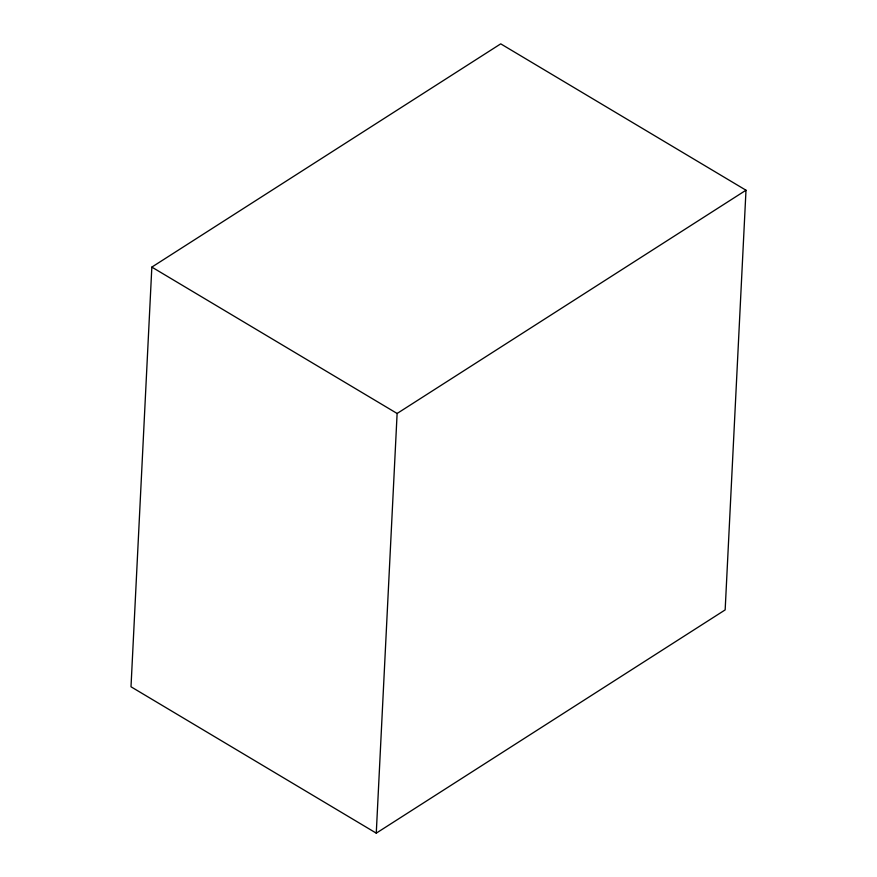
<?xml version="1.0" encoding="UTF-8"?>
<svg xmlns="http://www.w3.org/2000/svg" width="877" height="877" viewBox="0 0 877 877"><rect width="100%" height="100%" fill="white"/><g stroke="black" fill="none" stroke-linecap="round" stroke-linejoin="round"><path stroke-width="1.32" d="M151.842 267.101L131.002 686.779L376.266 833.15L725.158 609.899L745.998 190.221L500.734 43.85L151.842 267.101L397.117 413.473L376.266 833.15M397.117 413.473L745.998 190.221"/></g></svg>
